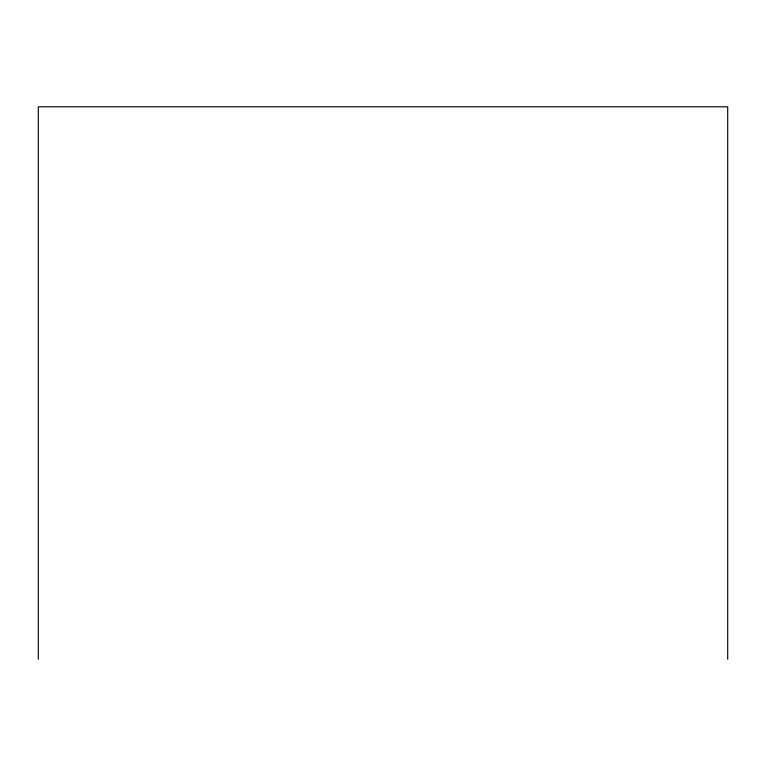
<?xml version="1.0" encoding="UTF-8"?>
<svg xmlns="http://www.w3.org/2000/svg" width="766" height="766" viewBox="0 0 766 766"><rect width="100%" height="100%" fill="white"/><g stroke="black" fill="none" stroke-linecap="round" stroke-linejoin="round"><path stroke-width="1.15" d="M727.7 659.191L727.7 106.809L38.3 106.809L38.3 659.191"/></g></svg>
